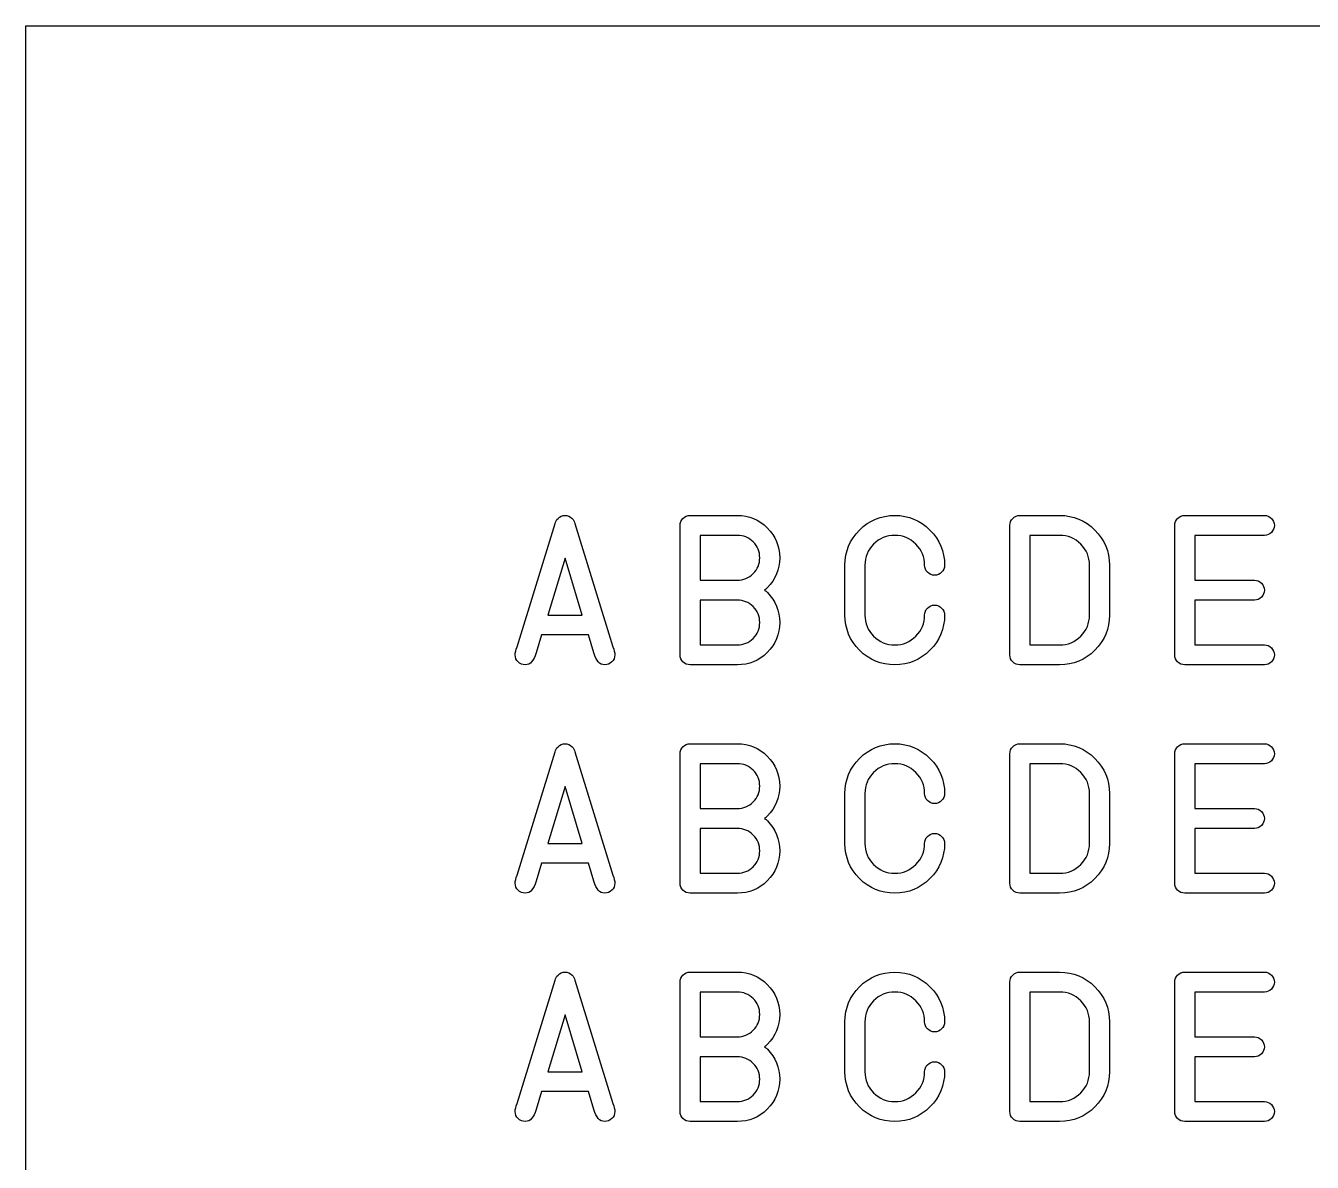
# Model space of a CAD drawing. Extents: x 1 to 11.6, y 1 to 5.6.
# Drawn here: x 1.004 to 3.632, y 3.325 to 5.647 of the extents above; entities that cross this region are included whole.
import ezdxf

# ---------------------------------------------------------------- set-up
doc = ezdxf.new("R2010")
doc.units = 0
doc.layers.add('Layer_1', color=7, linetype='CONTINUOUS')

msp = doc.modelspace()

# ---------------------------------------------------------------- linework, layer by layer
at = {"layer": 'Layer_1', "color": 7}
for p, q in [((1.003619, 5.646619), (11.632619, 5.646619)), ((1.003619, 1.003619), (1.003619, 5.646619)), ((2.007646, 4.377816), (2.084957, 4.630094)), ((2.084957, 4.630094), (2.085363, 4.630094)), ((2.125239, 4.630094), (2.125645, 4.630094)), ((2.125645, 4.630094), (2.202956, 4.377816)), ((2.340426, 4.36154), (2.340426, 4.626025)), ((2.360771, 4.64637), (2.45741, 4.64637)), ((3.014124, 4.36154), (3.014124, 4.626025)), ((3.034469, 4.64637), (3.115849, 4.64637)), ((3.350973, 4.36154), (3.350973, 4.626025)), ((3.371318, 4.64637), (3.534078, 4.64637)), ((2.45741, 4.60568), (2.381116, 4.60568)), ((2.381116, 4.60568), (2.381116, 4.514127)), ((2.45741, 4.60568), (2.45741, 4.60568)), ((3.054814, 4.60568), (3.054814, 4.381885)), ((3.115849, 4.60568), (3.054814, 4.60568)), ((3.534078, 4.60568), (3.391663, 4.60568)), ((3.391663, 4.60568), (3.391663, 4.514127)), ((2.105302, 4.559293), (2.069902, 4.44292)), ((2.140703, 4.44292), (2.105302, 4.559293)), ((2.677275, 4.44292), (2.677275, 4.544645)), ((2.717965, 4.544645), (2.717965, 4.44292)), ((3.176885, 4.44292), (3.176885, 4.544645)), ((3.217574, 4.544645), (3.217574, 4.44292)), ((2.381116, 4.514127), (2.45741, 4.514127)), ((3.391663, 4.514127), (3.513733, 4.514127)), ((2.45741, 4.473437), (2.381116, 4.473437)), ((2.381116, 4.473437), (2.381116, 4.381885)), ((2.45741, 4.473437), (2.45741, 4.473437)), ((3.513733, 4.473437), (3.391663, 4.473437)), ((3.391663, 4.473437), (3.391663, 4.381885)), ((2.069902, 4.44292), (2.140703, 4.44292)), ((2.840035, 4.44292), (2.840035, 4.44292)), ((2.057492, 4.40223), (2.046302, 4.365609)), ((2.153111, 4.40223), (2.057492, 4.40223)), ((2.1643, 4.365609), (2.153111, 4.40223)), ((2.381116, 4.381885), (2.45741, 4.381885)), ((3.054814, 4.381885), (3.115849, 4.381885)), ((3.391663, 4.381885), (3.534078, 4.381885)), ((2.45741, 4.341194), (2.360771, 4.341194)), ((2.45741, 4.341194), (2.45741, 4.341194)), ((3.115849, 4.341194), (3.034469, 4.341194)), ((3.534078, 4.341194), (3.371318, 4.341194)), ((2.360771, 4.179956), (2.45741, 4.179956)), ((3.034469, 4.179956), (3.115849, 4.179956)), ((3.371318, 4.179956), (3.534078, 4.179956)), ((2.007646, 3.911401), (2.084957, 4.16368)), ((2.084957, 4.16368), (2.085363, 4.16368)), ((2.125239, 4.16368), (2.125645, 4.16368)), ((2.125645, 4.16368), (2.202956, 3.911401)), ((2.340426, 3.895125), (2.340426, 4.159611)), ((3.014124, 3.895125), (3.014124, 4.159611)), ((3.350973, 3.895125), (3.350973, 4.159611)), ((2.45741, 4.139266), (2.381116, 4.139266)), ((2.381116, 4.139266), (2.381116, 4.047713)), ((2.45741, 4.139266), (2.45741, 4.139266)), ((3.054814, 4.139266), (3.054814, 3.91547)), ((3.115849, 4.139266), (3.054814, 4.139266)), ((3.534078, 4.139266), (3.391663, 4.139266)), ((3.391663, 4.139266), (3.391663, 4.047713)), ((2.105302, 4.092879), (2.069902, 3.976505)), ((2.140703, 3.976505), (2.105302, 4.092879)), ((2.677275, 3.976505), (2.677275, 4.078231)), ((2.717965, 4.078231), (2.717965, 3.976505)), ((3.176885, 3.976505), (3.176885, 4.078231)), ((3.217574, 4.078231), (3.217574, 3.976505)), ((2.381116, 4.047713), (2.45741, 4.047713)), ((3.391663, 4.047713), (3.513733, 4.047713)), ((2.45741, 4.007023), (2.381116, 4.007023)), ((2.381116, 4.007023), (2.381116, 3.91547)), ((2.45741, 4.007023), (2.45741, 4.007023)), ((3.513733, 4.007023), (3.391663, 4.007023)), ((3.391663, 4.007023), (3.391663, 3.91547)), ((2.069902, 3.976505), (2.140703, 3.976505)), ((2.840035, 3.976505), (2.840035, 3.976505)), ((2.057492, 3.935815), (2.046302, 3.899194)), ((2.153111, 3.935815), (2.057492, 3.935815)), ((2.1643, 3.899194), (2.153111, 3.935815)), ((2.381116, 3.91547), (2.45741, 3.91547)), ((3.054814, 3.91547), (3.115849, 3.91547)), ((3.391663, 3.91547), (3.534078, 3.91547)), ((2.45741, 3.87478), (2.360771, 3.87478)), ((2.45741, 3.87478), (2.45741, 3.87478)), ((3.115849, 3.87478), (3.034469, 3.87478)), ((3.534078, 3.87478), (3.371318, 3.87478)), ((2.360771, 3.713541), (2.45741, 3.713541)), ((3.034469, 3.713541), (3.115849, 3.713541)), ((3.371318, 3.713541), (3.534078, 3.713541)), ((2.007646, 3.444986), (2.084957, 3.697265)), ((2.084957, 3.697265), (2.085363, 3.697265)), ((2.125239, 3.697265), (2.125645, 3.697265)), ((2.125645, 3.697265), (2.202956, 3.444986)), ((2.340426, 3.42871), (2.340426, 3.693196)), ((3.014124, 3.42871), (3.014124, 3.693196)), ((3.350973, 3.42871), (3.350973, 3.693196)), ((2.45741, 3.672851), (2.381116, 3.672851)), ((2.381116, 3.672851), (2.381116, 3.581298)), ((2.45741, 3.672851), (2.45741, 3.672851)), ((3.054814, 3.672851), (3.054814, 3.449055)), ((3.115849, 3.672851), (3.054814, 3.672851)), ((3.534078, 3.672851), (3.391663, 3.672851)), ((3.391663, 3.672851), (3.391663, 3.581298)), ((2.105302, 3.626464), (2.069902, 3.51009)), ((2.140703, 3.51009), (2.105302, 3.626464)), ((2.677275, 3.51009), (2.677275, 3.611816)), ((2.717965, 3.611816), (2.717965, 3.51009)), ((3.176885, 3.51009), (3.176885, 3.611816)), ((3.217574, 3.611816), (3.217574, 3.51009)), ((2.381116, 3.581298), (2.45741, 3.581298)), ((3.391663, 3.581298), (3.513733, 3.581298)), ((2.45741, 3.540608), (2.381116, 3.540608)), ((2.381116, 3.540608), (2.381116, 3.449055)), ((2.45741, 3.540608), (2.45741, 3.540608)), ((3.513733, 3.540608), (3.391663, 3.540608)), ((3.391663, 3.540608), (3.391663, 3.449055)), ((2.069902, 3.51009), (2.140703, 3.51009)), ((2.840035, 3.51009), (2.840035, 3.51009)), ((2.057492, 3.4694), (2.046302, 3.432779)), ((2.153111, 3.4694), (2.057492, 3.4694)), ((2.1643, 3.432779), (2.153111, 3.4694)), ((2.381116, 3.449055), (2.45741, 3.449055)), ((3.054814, 3.449055), (3.115849, 3.449055)), ((3.391663, 3.449055), (3.534078, 3.449055)), ((2.45741, 3.408365), (2.360771, 3.408365)), ((2.45741, 3.408365), (2.45741, 3.408365)), ((3.115849, 3.408365), (3.034469, 3.408365)), ((3.534078, 3.408365), (3.371318, 3.408365))]:
    msp.add_line(p, q, dxfattribs=at)
for points in [[(2.085363, 4.630094), (2.08604, 4.633892), (2.087939, 4.637283), (2.09106, 4.640267)], [(2.09106, 4.640267), (2.094993, 4.644336), (2.09974, 4.64637), (2.105301, 4.64637)], [(2.105301, 4.64637), (2.110862, 4.64637), (2.115677, 4.644336), (2.119746, 4.640267)], [(2.119746, 4.640267), (2.12273, 4.637283), (2.124561, 4.633892), (2.125239, 4.630094)], [(2.340426, 4.626025), (2.340426, 4.631586), (2.342393, 4.636333), (2.346326, 4.640267)], [(2.346326, 4.640267), (2.350395, 4.644336), (2.35521, 4.64637), (2.360771, 4.64637)], [(2.45741, 4.64637), (2.481282, 4.64637), (2.501627, 4.637893), (2.518445, 4.620939)], [(2.706979, 4.616463), (2.726917, 4.636401), (2.750924, 4.64637), (2.779, 4.64637)], [(2.779, 4.64637), (2.807077, 4.64637), (2.831016, 4.636401), (2.850819, 4.616463)], [(3.014124, 4.626025), (3.014124, 4.631586), (3.016091, 4.636333), (3.020024, 4.640267)], [(3.020024, 4.640267), (3.024093, 4.644336), (3.028908, 4.64637), (3.034469, 4.64637)], [(3.115849, 4.64637), (3.143925, 4.64637), (3.167865, 4.636401), (3.187667, 4.616463)], [(3.350973, 4.626025), (3.350973, 4.631586), (3.35294, 4.636333), (3.356873, 4.640267)], [(3.356873, 4.640267), (3.360942, 4.644336), (3.365757, 4.64637), (3.371318, 4.64637)], [(3.534078, 4.64637), (3.53964, 4.64637), (3.544387, 4.644336), (3.54832, 4.640267)], [(3.54832, 4.640267), (3.552389, 4.636333), (3.554424, 4.631586), (3.554424, 4.626025)], [(3.554424, 4.626025), (3.554424, 4.620464), (3.552389, 4.615649), (3.54832, 4.61158)], [(2.489759, 4.592252), (2.480807, 4.601204), (2.470024, 4.60568), (2.45741, 4.60568)], [(2.518445, 4.620939), (2.5354, 4.60412), (2.543877, 4.583775), (2.543877, 4.559904)], [(2.677275, 4.544645), (2.677275, 4.572721), (2.687176, 4.59666), (2.706979, 4.616463)], [(2.779, 4.60568), (2.762182, 4.60568), (2.747805, 4.599712), (2.735869, 4.587776)], [(2.822132, 4.587776), (2.810196, 4.599712), (2.795819, 4.60568), (2.779, 4.60568)], [(2.850819, 4.616463), (2.870757, 4.59666), (2.880726, 4.572721), (2.880726, 4.544645)], [(3.158981, 4.587776), (3.147045, 4.599712), (3.132668, 4.60568), (3.115849, 4.60568)], [(3.187667, 4.616463), (3.207605, 4.59666), (3.217574, 4.572721), (3.217574, 4.544645)], [(3.54832, 4.61158), (3.544387, 4.607647), (3.53964, 4.60568), (3.534078, 4.60568)], [(2.503187, 4.559904), (2.503187, 4.572518), (2.498711, 4.583301), (2.489759, 4.592252)], [(2.735869, 4.587776), (2.723933, 4.575841), (2.717965, 4.561464), (2.717965, 4.544645)], [(2.840035, 4.544645), (2.840035, 4.561464), (2.834068, 4.575841), (2.822132, 4.587776)], [(3.176885, 4.544645), (3.176885, 4.561464), (3.170917, 4.575841), (3.158981, 4.587776)], [(2.489759, 4.527555), (2.498711, 4.536507), (2.503187, 4.54729), (2.503187, 4.559904)], [(2.543877, 4.559904), (2.543877, 4.536032), (2.535467, 4.515687), (2.518649, 4.498869)], [(2.45741, 4.514127), (2.470024, 4.514127), (2.480807, 4.518603), (2.489759, 4.527555)], [(2.845935, 4.5302), (2.842002, 4.534269), (2.840035, 4.539084), (2.840035, 4.544645)], [(2.860381, 4.5243), (2.85482, 4.5243), (2.850004, 4.526267), (2.845935, 4.5302)], [(2.874622, 4.5302), (2.870689, 4.526267), (2.865942, 4.5243), (2.860381, 4.5243)], [(2.880726, 4.544645), (2.880726, 4.539084), (2.878691, 4.534269), (2.874622, 4.5302)], [(2.518649, 4.498869), (2.516885, 4.497105), (2.515054, 4.49541), (2.513156, 4.493782)], [(3.513733, 4.514127), (3.519294, 4.514127), (3.524041, 4.512093), (3.527975, 4.508024)], [(3.527975, 4.508024), (3.532044, 4.504091), (3.534078, 4.499343), (3.534078, 4.493782)], [(2.489759, 4.46001), (2.480807, 4.468961), (2.470024, 4.473437), (2.45741, 4.473437)], [(2.513156, 4.493782), (2.515056, 4.492155), (2.516887, 4.490527), (2.518649, 4.4889)], [(2.518649, 4.4889), (2.535467, 4.471945), (2.543877, 4.451532), (2.543877, 4.427661)], [(3.527975, 4.479337), (3.524041, 4.475404), (3.519294, 4.473437), (3.513733, 4.473437)], [(3.534078, 4.493782), (3.534078, 4.488221), (3.532044, 4.483406), (3.527975, 4.479337)], [(2.503187, 4.427661), (2.503187, 4.440275), (2.498711, 4.451058), (2.489759, 4.46001)], [(2.706979, 4.370898), (2.687176, 4.390836), (2.677275, 4.414844), (2.677275, 4.44292)], [(2.717965, 4.44292), (2.717965, 4.426101), (2.723933, 4.411724), (2.735869, 4.399788)], [(2.822132, 4.399788), (2.834068, 4.411724), (2.840035, 4.426101), (2.840035, 4.44292)], [(2.840035, 4.44292), (2.840035, 4.448481), (2.842002, 4.453228), (2.845935, 4.457161)], [(2.845935, 4.457161), (2.850004, 4.46123), (2.85482, 4.463265), (2.860381, 4.463265)], [(2.880726, 4.44292), (2.880726, 4.414844), (2.870757, 4.390836), (2.850819, 4.370898)], [(2.860381, 4.463265), (2.865942, 4.463265), (2.870689, 4.46123), (2.874622, 4.457161)], [(2.874622, 4.457161), (2.878691, 4.453228), (2.880726, 4.448481), (2.880726, 4.44292)], [(3.158981, 4.399788), (3.170917, 4.411724), (3.176885, 4.426101), (3.176885, 4.44292)], [(3.217574, 4.44292), (3.217574, 4.414844), (3.207605, 4.390836), (3.187667, 4.370898)], [(2.489759, 4.395312), (2.498711, 4.404264), (2.503187, 4.415047), (2.503187, 4.427661)], [(2.543877, 4.427661), (2.543877, 4.403789), (2.5354, 4.383377), (2.518445, 4.366422)], [(2.45741, 4.381885), (2.470024, 4.381885), (2.480807, 4.38636), (2.489759, 4.395312)], [(2.735869, 4.399788), (2.747805, 4.387852), (2.762182, 4.381885), (2.779, 4.381885)], [(2.779, 4.381885), (2.795819, 4.381885), (2.810196, 4.387852), (2.822132, 4.399788)], [(3.115849, 4.381885), (3.132668, 4.381885), (3.147045, 4.387852), (3.158981, 4.399788)], [(2.003577, 4.36154), (2.003577, 4.366151), (2.004933, 4.371576), (2.007646, 4.377816)], [(2.046302, 4.365609), (2.043589, 4.357335), (2.040537, 4.351164), (2.037146, 4.347095)], [(2.173252, 4.347095), (2.169997, 4.351164), (2.167013, 4.357335), (2.1643, 4.365609)], [(2.202956, 4.377816), (2.205669, 4.371576), (2.207025, 4.366151), (2.207025, 4.36154)], [(2.518445, 4.366422), (2.501627, 4.349604), (2.481282, 4.341194), (2.45741, 4.341194)], [(2.779, 4.341194), (2.750924, 4.341194), (2.726917, 4.351096), (2.706979, 4.370898)], [(2.850819, 4.370898), (2.831016, 4.351096), (2.807077, 4.341194), (2.779, 4.341194)], [(3.187667, 4.370898), (3.167865, 4.351096), (3.143925, 4.341194), (3.115849, 4.341194)], [(3.534078, 4.381885), (3.53964, 4.381885), (3.544387, 4.37985), (3.54832, 4.375781)], [(3.54832, 4.375781), (3.552389, 4.371848), (3.554424, 4.3671), (3.554424, 4.36154)], [(2.009477, 4.347095), (2.005544, 4.351164), (2.003577, 4.355979), (2.003577, 4.36154)], [(2.023922, 4.341194), (2.018361, 4.341194), (2.013546, 4.343161), (2.009477, 4.347095)], [(2.037146, 4.347095), (2.033891, 4.343161), (2.029483, 4.341194), (2.023922, 4.341194)], [(2.18668, 4.341194), (2.181119, 4.341194), (2.176643, 4.343161), (2.173252, 4.347095)], [(2.200921, 4.347095), (2.196988, 4.343161), (2.192241, 4.341194), (2.18668, 4.341194)], [(2.207025, 4.36154), (2.207025, 4.355979), (2.20499, 4.351164), (2.200921, 4.347095)], [(2.346326, 4.347095), (2.342393, 4.351164), (2.340426, 4.355979), (2.340426, 4.36154)], [(2.360771, 4.341194), (2.35521, 4.341194), (2.350395, 4.343161), (2.346326, 4.347095)], [(3.020024, 4.347095), (3.016091, 4.351164), (3.014124, 4.355979), (3.014124, 4.36154)], [(3.034469, 4.341194), (3.028908, 4.341194), (3.024093, 4.343161), (3.020024, 4.347095)], [(3.356873, 4.347095), (3.35294, 4.351164), (3.350973, 4.355979), (3.350973, 4.36154)], [(3.371318, 4.341194), (3.365757, 4.341194), (3.360942, 4.343161), (3.356873, 4.347095)], [(3.54832, 4.347095), (3.544387, 4.343161), (3.53964, 4.341194), (3.534078, 4.341194)], [(3.554424, 4.36154), (3.554424, 4.355979), (3.552389, 4.351164), (3.54832, 4.347095)], [(2.09106, 4.173852), (2.094993, 4.177921), (2.09974, 4.179956), (2.105301, 4.179956)], [(2.105301, 4.179956), (2.110862, 4.179956), (2.115677, 4.177921), (2.119746, 4.173852)], [(2.346326, 4.173852), (2.350395, 4.177921), (2.35521, 4.179956), (2.360771, 4.179956)], [(2.45741, 4.179956), (2.481282, 4.179956), (2.501627, 4.171479), (2.518445, 4.154525)], [(2.706979, 4.150049), (2.726917, 4.169987), (2.750924, 4.179956), (2.779, 4.179956)], [(2.779, 4.179956), (2.807077, 4.179956), (2.831016, 4.169987), (2.850819, 4.150049)], [(3.020024, 4.173852), (3.024093, 4.177921), (3.028908, 4.179956), (3.034469, 4.179956)], [(3.115849, 4.179956), (3.143925, 4.179956), (3.167865, 4.169987), (3.187667, 4.150049)], [(3.356873, 4.173852), (3.360942, 4.177921), (3.365757, 4.179956), (3.371318, 4.179956)], [(3.534078, 4.179956), (3.53964, 4.179956), (3.544387, 4.177921), (3.54832, 4.173852)], [(2.085363, 4.16368), (2.08604, 4.167478), (2.087939, 4.170868), (2.09106, 4.173852)], [(2.119746, 4.173852), (2.12273, 4.170868), (2.124561, 4.167478), (2.125239, 4.16368)], [(2.340426, 4.159611), (2.340426, 4.165172), (2.342393, 4.169919), (2.346326, 4.173852)], [(2.518445, 4.154525), (2.5354, 4.137706), (2.543877, 4.117361), (2.543877, 4.093489)], [(3.014124, 4.159611), (3.014124, 4.165172), (3.016091, 4.169919), (3.020024, 4.173852)], [(3.350973, 4.159611), (3.350973, 4.165172), (3.35294, 4.169919), (3.356873, 4.173852)], [(3.54832, 4.173852), (3.552389, 4.169919), (3.554424, 4.165172), (3.554424, 4.159611)], [(3.554424, 4.159611), (3.554424, 4.15405), (3.552389, 4.149235), (3.54832, 4.145166)], [(2.489759, 4.125838), (2.480807, 4.13479), (2.470024, 4.139266), (2.45741, 4.139266)], [(2.677275, 4.078231), (2.677275, 4.106307), (2.687176, 4.130246), (2.706979, 4.150049)], [(2.779, 4.139266), (2.762182, 4.139266), (2.747805, 4.133298), (2.735869, 4.121362)], [(2.822132, 4.121362), (2.810196, 4.133298), (2.795819, 4.139266), (2.779, 4.139266)], [(2.850819, 4.150049), (2.870757, 4.130246), (2.880726, 4.106307), (2.880726, 4.078231)], [(3.158981, 4.121362), (3.147045, 4.133298), (3.132668, 4.139266), (3.115849, 4.139266)], [(3.187667, 4.150049), (3.207605, 4.130246), (3.217574, 4.106307), (3.217574, 4.078231)], [(3.54832, 4.145166), (3.544387, 4.141233), (3.53964, 4.139266), (3.534078, 4.139266)], [(2.503187, 4.093489), (2.503187, 4.106103), (2.498711, 4.116886), (2.489759, 4.125838)], [(2.735869, 4.121362), (2.723933, 4.109426), (2.717965, 4.095049), (2.717965, 4.078231)], [(2.840035, 4.078231), (2.840035, 4.095049), (2.834068, 4.109426), (2.822132, 4.121362)], [(3.176885, 4.078231), (3.176885, 4.095049), (3.170917, 4.109426), (3.158981, 4.121362)], [(2.489759, 4.061141), (2.498711, 4.070093), (2.503187, 4.080876), (2.503187, 4.093489)], [(2.543877, 4.093489), (2.543877, 4.069618), (2.535467, 4.049273), (2.518649, 4.032454)], [(2.845935, 4.063786), (2.842002, 4.067855), (2.840035, 4.07267), (2.840035, 4.078231)], [(2.880726, 4.078231), (2.880726, 4.07267), (2.878691, 4.067855), (2.874622, 4.063786)], [(2.45741, 4.047713), (2.470024, 4.047713), (2.480807, 4.052189), (2.489759, 4.061141)], [(2.860381, 4.057886), (2.85482, 4.057886), (2.850004, 4.059852), (2.845935, 4.063786)], [(2.874622, 4.063786), (2.870689, 4.059852), (2.865942, 4.057886), (2.860381, 4.057886)], [(3.513733, 4.047713), (3.519294, 4.047713), (3.524041, 4.045679), (3.527975, 4.04161)], [(2.518649, 4.032454), (2.516885, 4.030691), (2.515054, 4.028996), (2.513156, 4.027368)], [(2.513156, 4.027368), (2.515056, 4.02574), (2.516887, 4.024113), (2.518649, 4.022485)], [(2.518649, 4.022485), (2.535467, 4.005531), (2.543877, 3.985118), (2.543877, 3.961247)], [(3.527975, 4.04161), (3.532044, 4.037676), (3.534078, 4.032929), (3.534078, 4.027368)], [(3.534078, 4.027368), (3.534078, 4.021807), (3.532044, 4.016992), (3.527975, 4.012923)], [(2.489759, 3.993595), (2.480807, 4.002547), (2.470024, 4.007023), (2.45741, 4.007023)], [(2.845935, 3.990747), (2.850004, 3.994816), (2.85482, 3.99685), (2.860381, 3.99685)], [(2.860381, 3.99685), (2.865942, 3.99685), (2.870689, 3.994816), (2.874622, 3.990747)], [(3.527975, 4.012923), (3.524041, 4.00899), (3.519294, 4.007023), (3.513733, 4.007023)], [(2.503187, 3.961247), (2.503187, 3.973861), (2.498711, 3.984643), (2.489759, 3.993595)], [(2.706979, 3.904484), (2.687176, 3.924422), (2.677275, 3.948429), (2.677275, 3.976505)], [(2.717965, 3.976505), (2.717965, 3.959687), (2.723933, 3.94531), (2.735869, 3.933374)], [(2.822132, 3.933374), (2.834068, 3.94531), (2.840035, 3.959687), (2.840035, 3.976505)], [(2.840035, 3.976505), (2.840035, 3.982066), (2.842002, 3.986814), (2.845935, 3.990747)], [(2.880726, 3.976505), (2.880726, 3.948429), (2.870757, 3.924422), (2.850819, 3.904484)], [(2.874622, 3.990747), (2.878691, 3.986814), (2.880726, 3.982066), (2.880726, 3.976505)], [(3.158981, 3.933374), (3.170917, 3.94531), (3.176885, 3.959687), (3.176885, 3.976505)], [(3.217574, 3.976505), (3.217574, 3.948429), (3.207605, 3.924422), (3.187667, 3.904484)], [(2.489759, 3.928898), (2.498711, 3.93785), (2.503187, 3.948633), (2.503187, 3.961247)], [(2.543877, 3.961247), (2.543877, 3.937375), (2.5354, 3.916962), (2.518445, 3.900008)], [(2.45741, 3.91547), (2.470024, 3.91547), (2.480807, 3.919946), (2.489759, 3.928898)], [(2.735869, 3.933374), (2.747805, 3.921438), (2.762182, 3.91547), (2.779, 3.91547)], [(2.779, 3.91547), (2.795819, 3.91547), (2.810196, 3.921438), (2.822132, 3.933374)], [(3.115849, 3.91547), (3.132668, 3.91547), (3.147045, 3.921438), (3.158981, 3.933374)], [(2.003577, 3.895125), (2.003577, 3.899737), (2.004933, 3.905162), (2.007646, 3.911401)], [(2.009477, 3.88068), (2.005544, 3.884749), (2.003577, 3.889564), (2.003577, 3.895125)], [(2.046302, 3.899194), (2.043589, 3.890921), (2.040537, 3.884749), (2.037146, 3.88068)], [(2.173252, 3.88068), (2.169997, 3.884749), (2.167013, 3.890921), (2.1643, 3.899194)], [(2.207025, 3.895125), (2.207025, 3.889564), (2.20499, 3.884749), (2.200921, 3.88068)], [(2.202956, 3.911401), (2.205669, 3.905162), (2.207025, 3.899737), (2.207025, 3.895125)], [(2.346326, 3.88068), (2.342393, 3.884749), (2.340426, 3.889564), (2.340426, 3.895125)], [(2.518445, 3.900008), (2.501627, 3.883189), (2.481282, 3.87478), (2.45741, 3.87478)], [(2.779, 3.87478), (2.750924, 3.87478), (2.726917, 3.884681), (2.706979, 3.904484)], [(2.850819, 3.904484), (2.831016, 3.884681), (2.807077, 3.87478), (2.779, 3.87478)], [(3.020024, 3.88068), (3.016091, 3.884749), (3.014124, 3.889564), (3.014124, 3.895125)], [(3.187667, 3.904484), (3.167865, 3.884681), (3.143925, 3.87478), (3.115849, 3.87478)], [(3.356873, 3.88068), (3.35294, 3.884749), (3.350973, 3.889564), (3.350973, 3.895125)], [(3.534078, 3.91547), (3.53964, 3.91547), (3.544387, 3.913436), (3.54832, 3.909367)], [(3.54832, 3.909367), (3.552389, 3.905433), (3.554424, 3.900686), (3.554424, 3.895125)], [(3.554424, 3.895125), (3.554424, 3.889564), (3.552389, 3.884749), (3.54832, 3.88068)], [(2.023922, 3.87478), (2.018361, 3.87478), (2.013546, 3.876747), (2.009477, 3.88068)], [(2.037146, 3.88068), (2.033891, 3.876747), (2.029483, 3.87478), (2.023922, 3.87478)], [(2.18668, 3.87478), (2.181119, 3.87478), (2.176643, 3.876747), (2.173252, 3.88068)], [(2.200921, 3.88068), (2.196988, 3.876747), (2.192241, 3.87478), (2.18668, 3.87478)], [(2.360771, 3.87478), (2.35521, 3.87478), (2.350395, 3.876747), (2.346326, 3.88068)], [(3.034469, 3.87478), (3.028908, 3.87478), (3.024093, 3.876747), (3.020024, 3.88068)], [(3.371318, 3.87478), (3.365757, 3.87478), (3.360942, 3.876747), (3.356873, 3.88068)], [(3.54832, 3.88068), (3.544387, 3.876747), (3.53964, 3.87478), (3.534078, 3.87478)], [(2.085363, 3.697265), (2.08604, 3.701063), (2.087939, 3.704453), (2.09106, 3.707437)], [(2.09106, 3.707437), (2.094993, 3.711506), (2.09974, 3.713541), (2.105301, 3.713541)], [(2.105301, 3.713541), (2.110862, 3.713541), (2.115677, 3.711506), (2.119746, 3.707437)], [(2.119746, 3.707437), (2.12273, 3.704453), (2.124561, 3.701063), (2.125239, 3.697265)], [(2.340426, 3.693196), (2.340426, 3.698757), (2.342393, 3.703504), (2.346326, 3.707437)], [(2.346326, 3.707437), (2.350395, 3.711506), (2.35521, 3.713541), (2.360771, 3.713541)], [(2.45741, 3.713541), (2.481282, 3.713541), (2.501627, 3.705064), (2.518445, 3.68811)], [(2.706979, 3.683634), (2.726917, 3.703572), (2.750924, 3.713541), (2.779, 3.713541)], [(2.779, 3.713541), (2.807077, 3.713541), (2.831016, 3.703572), (2.850819, 3.683634)], [(3.014124, 3.693196), (3.014124, 3.698757), (3.016091, 3.703504), (3.020024, 3.707437)], [(3.020024, 3.707437), (3.024093, 3.711506), (3.028908, 3.713541), (3.034469, 3.713541)], [(3.115849, 3.713541), (3.143925, 3.713541), (3.167865, 3.703572), (3.187667, 3.683634)], [(3.350973, 3.693196), (3.350973, 3.698757), (3.35294, 3.703504), (3.356873, 3.707437)], [(3.356873, 3.707437), (3.360942, 3.711506), (3.365757, 3.713541), (3.371318, 3.713541)], [(3.534078, 3.713541), (3.53964, 3.713541), (3.544387, 3.711506), (3.54832, 3.707437)], [(3.54832, 3.707437), (3.552389, 3.703504), (3.554424, 3.698757), (3.554424, 3.693196)], [(2.518445, 3.68811), (2.5354, 3.671291), (2.543877, 3.650946), (2.543877, 3.627074)], [(2.677275, 3.611816), (2.677275, 3.639892), (2.687176, 3.663831), (2.706979, 3.683634)], [(2.850819, 3.683634), (2.870757, 3.663831), (2.880726, 3.639892), (2.880726, 3.611816)], [(3.187667, 3.683634), (3.207605, 3.663831), (3.217574, 3.639892), (3.217574, 3.611816)], [(3.554424, 3.693196), (3.554424, 3.687635), (3.552389, 3.68282), (3.54832, 3.678751)], [(2.489759, 3.659423), (2.480807, 3.668375), (2.470024, 3.672851), (2.45741, 3.672851)], [(2.503187, 3.627074), (2.503187, 3.639688), (2.498711, 3.650471), (2.489759, 3.659423)], [(2.735869, 3.654947), (2.723933, 3.643011), (2.717965, 3.628634), (2.717965, 3.611816)], [(2.779, 3.672851), (2.762182, 3.672851), (2.747805, 3.666883), (2.735869, 3.654947)], [(2.822132, 3.654947), (2.810196, 3.666883), (2.795819, 3.672851), (2.779, 3.672851)], [(2.840035, 3.611816), (2.840035, 3.628634), (2.834068, 3.643011), (2.822132, 3.654947)], [(3.158981, 3.654947), (3.147045, 3.666883), (3.132668, 3.672851), (3.115849, 3.672851)], [(3.176885, 3.611816), (3.176885, 3.628634), (3.170917, 3.643011), (3.158981, 3.654947)], [(3.54832, 3.678751), (3.544387, 3.674817), (3.53964, 3.672851), (3.534078, 3.672851)], [(2.489759, 3.594726), (2.498711, 3.603678), (2.503187, 3.61446), (2.503187, 3.627074)], [(2.543877, 3.627074), (2.543877, 3.603203), (2.535467, 3.582858), (2.518649, 3.566039)], [(2.845935, 3.597371), (2.842002, 3.60144), (2.840035, 3.606255), (2.840035, 3.611816)], [(2.880726, 3.611816), (2.880726, 3.606255), (2.878691, 3.60144), (2.874622, 3.597371)], [(2.45741, 3.581298), (2.470024, 3.581298), (2.480807, 3.585774), (2.489759, 3.594726)], [(2.860381, 3.591471), (2.85482, 3.591471), (2.850004, 3.593437), (2.845935, 3.597371)], [(2.874622, 3.597371), (2.870689, 3.593437), (2.865942, 3.591471), (2.860381, 3.591471)], [(3.513733, 3.581298), (3.519294, 3.581298), (3.524041, 3.579263), (3.527975, 3.575194)], [(3.527975, 3.575194), (3.532044, 3.571261), (3.534078, 3.566514), (3.534078, 3.560953)], [(2.518649, 3.566039), (2.516885, 3.564276), (2.515054, 3.562581), (2.513156, 3.560953)], [(2.513156, 3.560953), (2.515056, 3.559325), (2.516887, 3.557698), (2.518649, 3.55607)], [(2.518649, 3.55607), (2.535467, 3.539116), (2.543877, 3.518703), (2.543877, 3.494832)], [(3.534078, 3.560953), (3.534078, 3.555392), (3.532044, 3.550577), (3.527975, 3.546508)], [(2.489759, 3.52718), (2.480807, 3.536132), (2.470024, 3.540608), (2.45741, 3.540608)], [(2.503187, 3.494832), (2.503187, 3.507445), (2.498711, 3.518228), (2.489759, 3.52718)], [(2.840035, 3.51009), (2.840035, 3.515651), (2.842002, 3.520398), (2.845935, 3.524332)], [(2.845935, 3.524332), (2.850004, 3.528401), (2.85482, 3.530435), (2.860381, 3.530435)], [(2.860381, 3.530435), (2.865942, 3.530435), (2.870689, 3.528401), (2.874622, 3.524332)], [(2.874622, 3.524332), (2.878691, 3.520398), (2.880726, 3.515651), (2.880726, 3.51009)], [(3.527975, 3.546508), (3.524041, 3.542575), (3.519294, 3.540608), (3.513733, 3.540608)], [(2.706979, 3.438069), (2.687176, 3.458007), (2.677275, 3.482014), (2.677275, 3.51009)], [(2.717965, 3.51009), (2.717965, 3.493272), (2.723933, 3.478895), (2.735869, 3.466959)], [(2.822132, 3.466959), (2.834068, 3.478895), (2.840035, 3.493272), (2.840035, 3.51009)], [(2.880726, 3.51009), (2.880726, 3.482014), (2.870757, 3.458007), (2.850819, 3.438069)], [(3.158981, 3.466959), (3.170917, 3.478895), (3.176885, 3.493272), (3.176885, 3.51009)], [(3.217574, 3.51009), (3.217574, 3.482014), (3.207605, 3.458007), (3.187667, 3.438069)], [(2.489759, 3.462483), (2.498711, 3.471435), (2.503187, 3.482218), (2.503187, 3.494832)], [(2.543877, 3.494832), (2.543877, 3.47096), (2.5354, 3.450547), (2.518445, 3.433593)], [(2.003577, 3.42871), (2.003577, 3.433322), (2.004933, 3.438747), (2.007646, 3.444986)], [(2.202956, 3.444986), (2.205669, 3.438747), (2.207025, 3.433322), (2.207025, 3.42871)], [(2.45741, 3.449055), (2.470024, 3.449055), (2.480807, 3.453531), (2.489759, 3.462483)], [(2.735869, 3.466959), (2.747805, 3.455023), (2.762182, 3.449055), (2.779, 3.449055)], [(2.779, 3.449055), (2.795819, 3.449055), (2.810196, 3.455023), (2.822132, 3.466959)], [(3.115849, 3.449055), (3.132668, 3.449055), (3.147045, 3.455023), (3.158981, 3.466959)], [(3.534078, 3.449055), (3.53964, 3.449055), (3.544387, 3.447021), (3.54832, 3.442952)], [(2.009477, 3.414265), (2.005544, 3.418334), (2.003577, 3.423149), (2.003577, 3.42871)], [(2.046302, 3.432779), (2.043589, 3.424505), (2.040537, 3.418334), (2.037146, 3.414265)], [(2.173252, 3.414265), (2.169997, 3.418334), (2.167013, 3.424505), (2.1643, 3.432779)], [(2.207025, 3.42871), (2.207025, 3.423149), (2.20499, 3.418334), (2.200921, 3.414265)], [(2.346326, 3.414265), (2.342393, 3.418334), (2.340426, 3.423149), (2.340426, 3.42871)], [(2.518445, 3.433593), (2.501627, 3.416774), (2.481282, 3.408365), (2.45741, 3.408365)], [(2.779, 3.408365), (2.750924, 3.408365), (2.726917, 3.418266), (2.706979, 3.438069)], [(2.850819, 3.438069), (2.831016, 3.418266), (2.807077, 3.408365), (2.779, 3.408365)], [(3.020024, 3.414265), (3.016091, 3.418334), (3.014124, 3.423149), (3.014124, 3.42871)], [(3.187667, 3.438069), (3.167865, 3.418266), (3.143925, 3.408365), (3.115849, 3.408365)], [(3.356873, 3.414265), (3.35294, 3.418334), (3.350973, 3.423149), (3.350973, 3.42871)], [(3.54832, 3.442952), (3.552389, 3.439018), (3.554424, 3.434271), (3.554424, 3.42871)], [(3.554424, 3.42871), (3.554424, 3.423149), (3.552389, 3.418334), (3.54832, 3.414265)], [(2.023922, 3.408365), (2.018361, 3.408365), (2.013546, 3.410332), (2.009477, 3.414265)], [(2.037146, 3.414265), (2.033891, 3.410332), (2.029483, 3.408365), (2.023922, 3.408365)], [(2.18668, 3.408365), (2.181119, 3.408365), (2.176643, 3.410332), (2.173252, 3.414265)], [(2.200921, 3.414265), (2.196988, 3.410332), (2.192241, 3.408365), (2.18668, 3.408365)], [(2.360771, 3.408365), (2.35521, 3.408365), (2.350395, 3.410332), (2.346326, 3.414265)], [(3.034469, 3.408365), (3.028908, 3.408365), (3.024093, 3.410332), (3.020024, 3.414265)], [(3.371318, 3.408365), (3.365757, 3.408365), (3.360942, 3.410332), (3.356873, 3.414265)], [(3.54832, 3.414265), (3.544387, 3.410332), (3.53964, 3.408365), (3.534078, 3.408365)]]:
    msp.add_open_spline(points, degree=3, dxfattribs=at)

doc.saveas('drawing.dxf')
